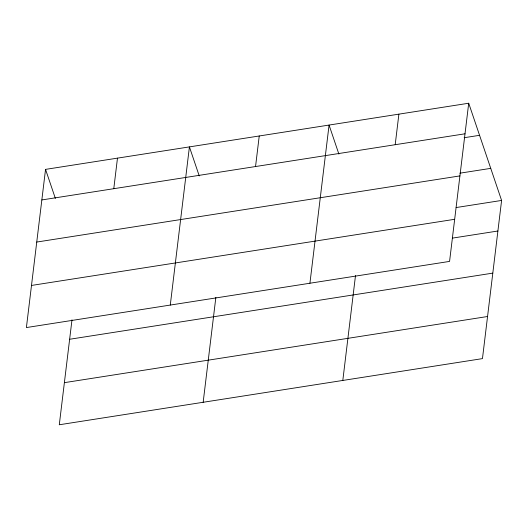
<?xml version="1.0" encoding="UTF-8"?>
<svg xmlns="http://www.w3.org/2000/svg" width="528" height="528" viewBox="0 0 528 528"><rect width="100%" height="100%" fill="white"/><g stroke="black" fill="none" stroke-linecap="round" stroke-linejoin="round"><path stroke-width="0.79" d="M45.54 169.382L26.4 327.558L449.572 261.406L468.712 103.231L45.54 169.382L55.361 198.403M71.986 319.829L59.288 424.769L482.46 358.618L501.6 200.442L468.712 103.231M113.784 188.694L117.48 158.136M170.28 305.065L189.42 146.89L199.241 175.916M203.161 402.277L215.86 297.337M255.545 166.538L259.241 135.973M309.929 283.239L329.069 125.063L338.884 154.084M342.811 380.45L355.509 275.51M395.195 144.705L398.891 114.147M41.844 199.94L465.016 133.795M464.138 137.722L479.569 135.313M459.895 173.184L490.75 168.366M36.749 242.055L459.921 175.903M456.133 207.55L501.6 200.442M31.495 285.443L454.667 219.298M452.437 238.115L497.904 231.007M69.63 339.266L492.802 273.121M64.383 382.655L487.555 316.51"/></g></svg>
